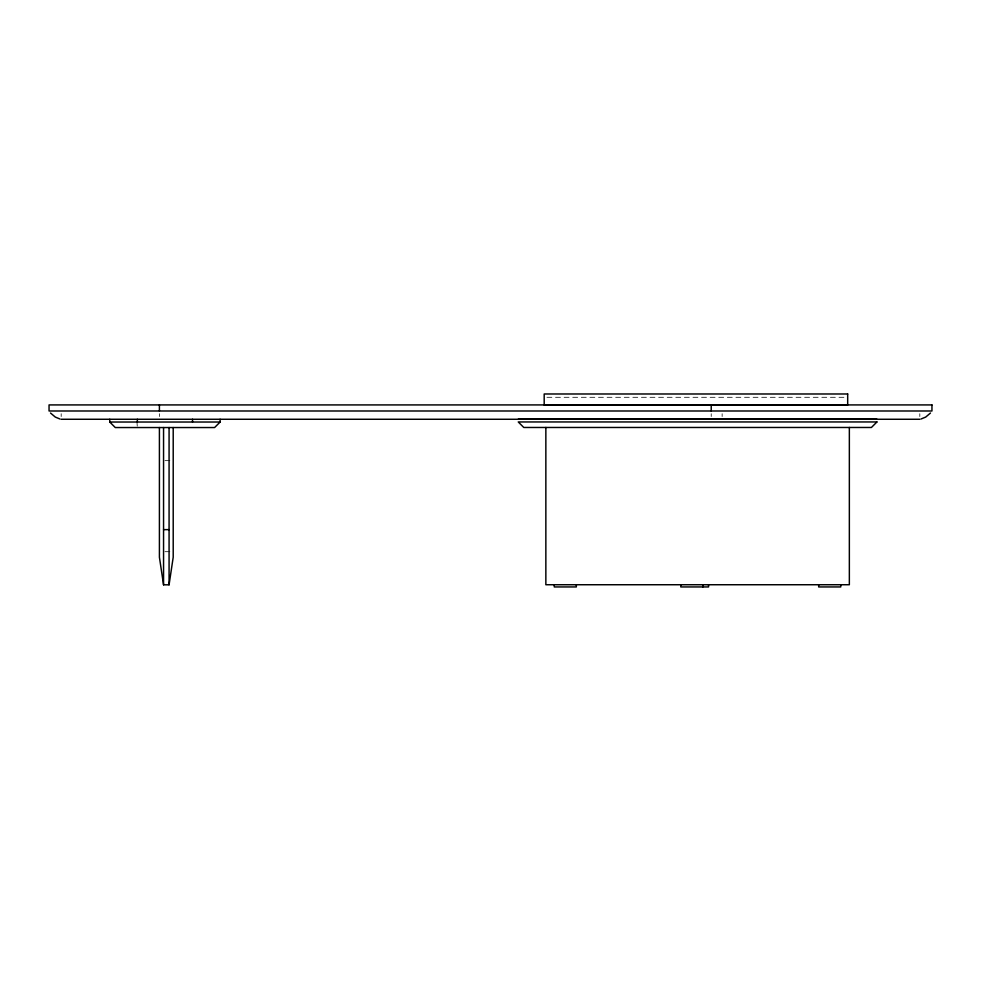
<?xml version="1.0" encoding="UTF-8"?>
<svg xmlns="http://www.w3.org/2000/svg" width="981" height="981" viewBox="0 0 981 981"><rect width="100%" height="100%" fill="white"/><g stroke="black" fill="none" stroke-linecap="round" stroke-linejoin="round"><path stroke-width="0.74" stroke-dasharray="4.91 3.68" d="M546.944 397.293L844.923 397.293M164.931 460.653L171.675 460.653M164.931 551.702L171.675 551.702M136.984 422.026L137.254 426.171M919.81 413.749L919.81 416.508M722.139 413.749L722.139 416.508M711.225 413.749L711.225 416.508M159.412 413.749L159.412 416.508M61.19 413.749L61.19 416.508"/><path stroke-width="1.47" d="M159.412 427.544L159.412 557.22L163.557 584.811L169.075 584.811L173.208 557.22L173.208 427.544M930.478 413.026L925.684 417.084L921.036 418.997M220.112 419.267L220.112 422.026L214.594 427.544L115.268 427.544L109.762 422.026L109.749 419.267M518.262 419.194L876.94 419.194M61.19 419.267L919.81 419.267M109.762 422.026L220.1 422.026M163.557 529.63L169.075 529.63M59.964 418.997L55.316 417.084L50.522 413.026M849.35 427.471L849.35 584.737L545.853 584.737L545.853 427.471M840.754 584.737L840.754 586.945L818.681 586.945L818.681 584.737M711.225 404.92L711.225 410.99M708.552 584.737L708.552 586.945L680.802 586.945L680.802 584.737M702.874 584.737L702.874 586.945M576.337 584.737L576.337 586.945L554.265 586.945L554.265 584.737M192.521 419.267L192.521 422.026M169.075 427.544L169.075 584.811M163.557 427.544L163.557 584.811M159.412 404.92L159.412 410.99M137.34 419.267L137.34 422.026M876.94 421.953L871.422 427.471L523.78 427.471L518.262 421.953L876.94 421.953M847.682 393.982L544.185 393.982L544.185 405.018L847.682 405.018L847.682 393.982M931.95 404.92L49.05 404.92L49.05 410.99L931.95 410.99L931.95 404.92"/></g></svg>
